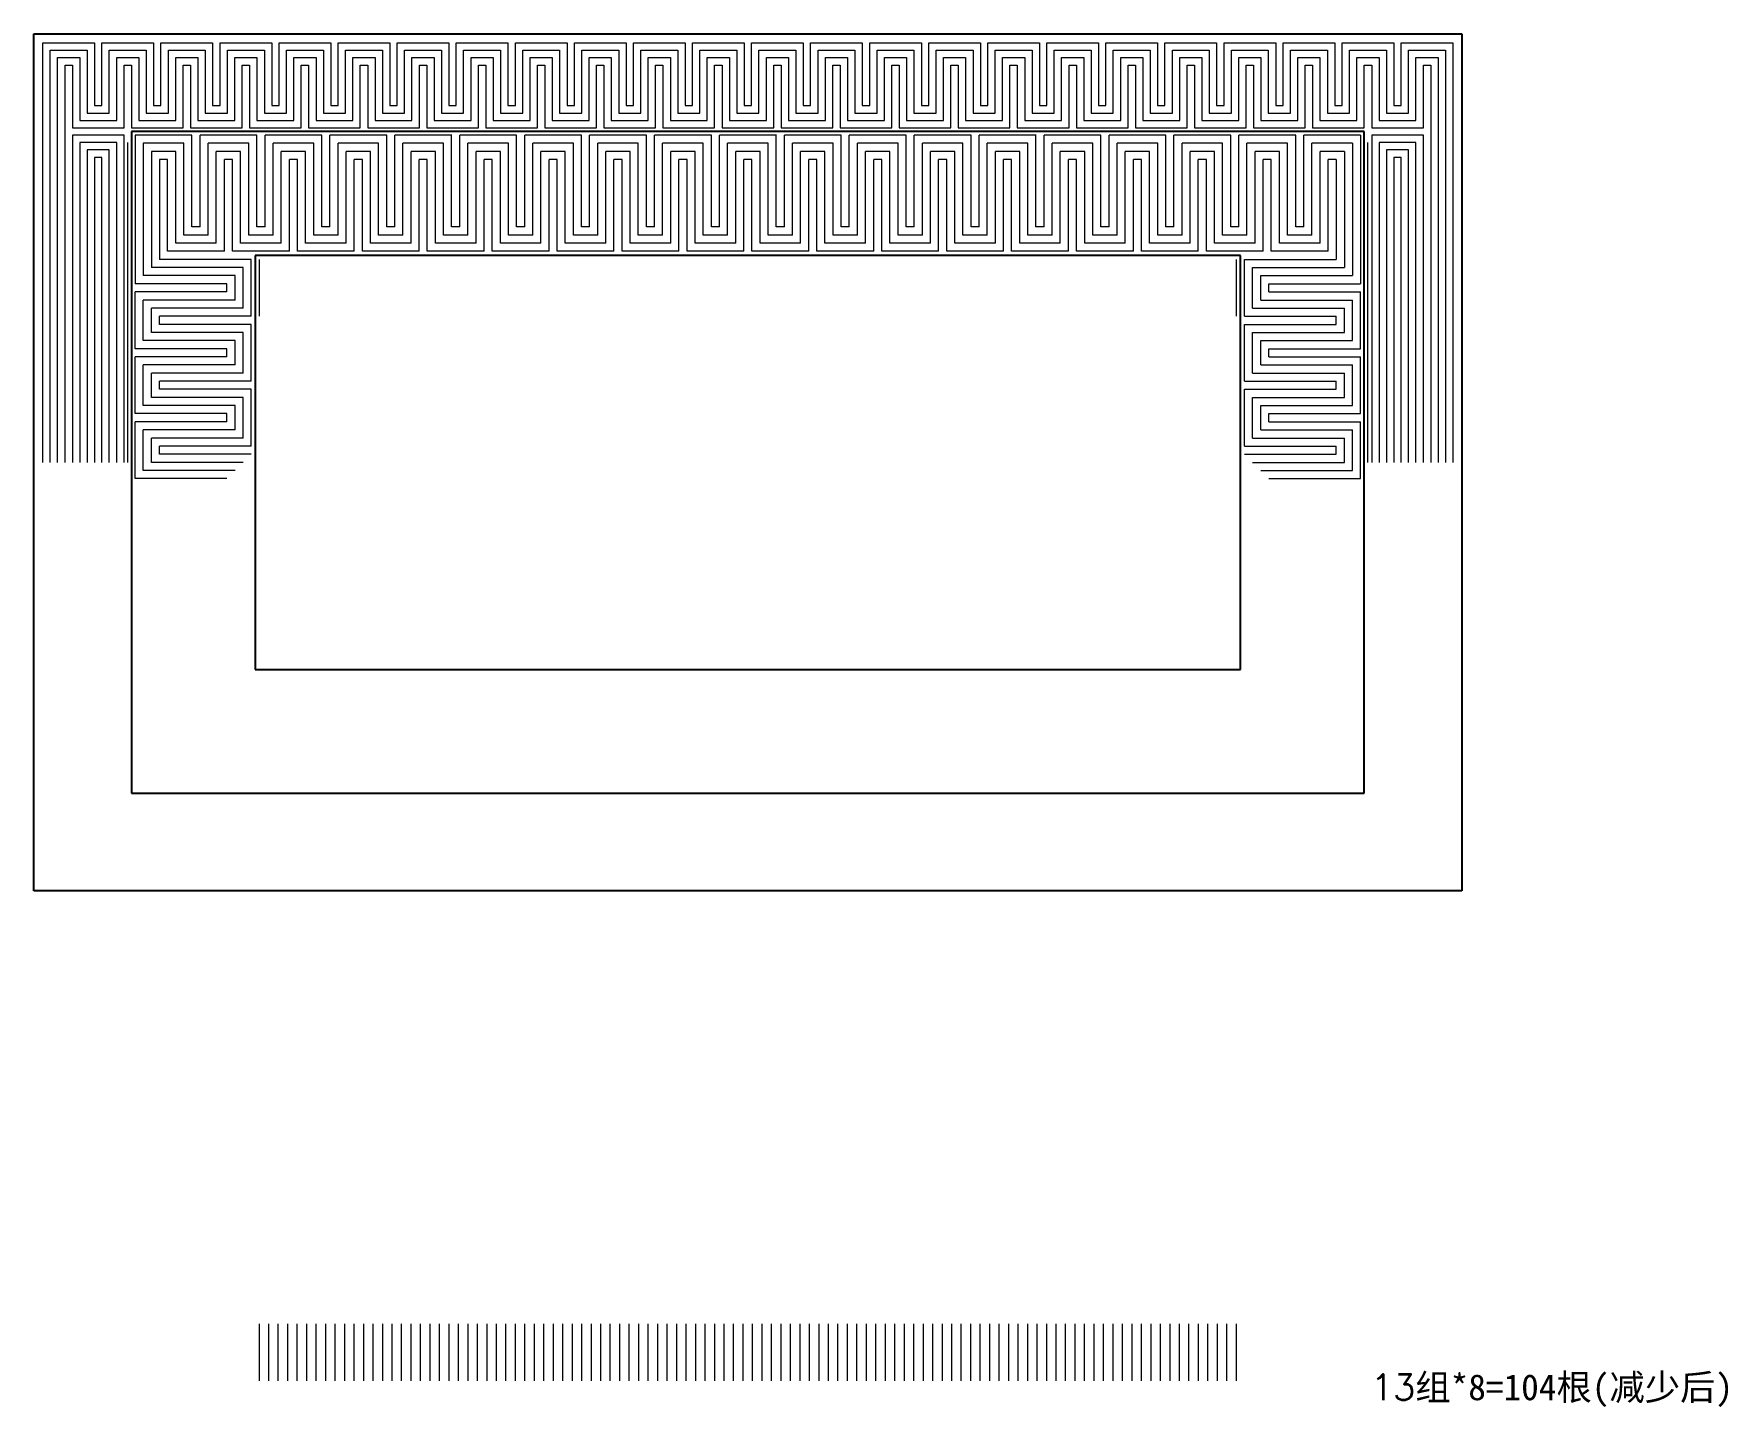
# Model space of a CAD drawing. Header units: millimetres. Extents: x -5937 to 68925, y -3068 to 5300.
# Drawn here: x 20992 to 22593, y 164 to 1462 of the extents above; entities that cross this region are included whole.
import ezdxf

# ---------------------------------------------------------------- set-up
doc = ezdxf.new("R2010")
doc.units = ezdxf.units.MM
doc.header["$LTSCALE"] = 7
doc.layers.add('参照', color=6, linetype='Continuous', lineweight=9)

msp = doc.modelspace()

# ---------------------------------------------------------------- linework, layer by layer
for p, q in [((20991.719, 1462.013), (22341.719, 1462.013)), ((20991.719, 652.013), (20991.719, 1462.013)), ((22341.719, 1462.013), (22341.719, 652.013)), ((22249.463, 1369.757), (21083.975, 1369.757)), ((21083.975, 1369.757), (21083.975, 744.268)), ((22249.463, 744.268), (22249.463, 1369.757)), ((22132.4, 1252.694), (21201.038, 1252.694)), ((21201.038, 1252.694), (21201.038, 861.332)), ((22132.4, 861.332), (22132.4, 1252.694)), ((21201.038, 861.332), (22132.4, 861.332)), ((21083.975, 744.268), (22249.463, 744.268)), ((22341.719, 652.013), (20991.719, 652.013))]:
    msp.add_line(p, q)
at = {"layer": '参照'}
for p, q in [((21000.219, 1057.013), (21000.219, 1453.513)), ((21000.219, 1453.513), (21049.072, 1453.513)), ((21007.198, 1057.013), (21007.198, 1446.534)), ((21007.198, 1446.534), (21042.093, 1446.534)), ((21042.093, 1446.534), (21042.093, 1387.205)), ((21049.072, 1453.513), (21049.072, 1394.184)), ((21056.051, 1394.184), (21056.051, 1453.513)), ((21056.051, 1453.513), (21104.905, 1453.513)), ((21063.03, 1387.205), (21063.03, 1446.534)), ((21063.03, 1446.534), (21097.926, 1446.534)), ((21097.926, 1446.534), (21097.926, 1387.205)), ((21104.905, 1453.513), (21104.905, 1394.184)), ((21111.884, 1394.184), (21111.884, 1453.513)), ((21111.884, 1453.513), (21160.737, 1453.513)), ((21118.863, 1387.205), (21118.863, 1446.534)), ((21118.863, 1446.534), (21153.758, 1446.534)), ((21153.758, 1446.534), (21153.758, 1387.205)), ((21160.737, 1453.513), (21160.737, 1394.184)), ((21167.716, 1394.184), (21167.716, 1453.513)), ((21167.716, 1453.513), (21216.57, 1453.513)), ((21174.695, 1387.205), (21174.695, 1446.534)), ((21174.695, 1446.534), (21209.591, 1446.534)), ((21209.591, 1446.534), (21209.591, 1387.205)), ((21216.57, 1453.513), (21216.57, 1394.184)), ((21223.549, 1394.184), (21223.549, 1453.513)), ((21223.549, 1453.513), (21272.402, 1453.513)), ((21230.528, 1387.205), (21230.528, 1446.534)), ((21230.528, 1446.534), (21265.423, 1446.534)), ((21265.423, 1446.534), (21265.423, 1387.205)), ((21272.402, 1453.513), (21272.402, 1394.184)), ((21279.381, 1394.184), (21279.381, 1453.513)), ((21279.381, 1453.513), (21328.235, 1453.513)), ((21286.36, 1387.205), (21286.36, 1446.534)), ((21286.36, 1446.534), (21321.256, 1446.534)), ((21321.256, 1446.534), (21321.256, 1387.205)), ((21328.235, 1453.513), (21328.235, 1394.184)), ((21335.214, 1394.184), (21335.214, 1453.513)), ((21335.214, 1453.513), (21384.067, 1453.513)), ((21342.193, 1387.205), (21342.193, 1446.534)), ((21342.193, 1446.534), (21377.088, 1446.534)), ((21377.088, 1446.534), (21377.088, 1387.205)), ((21384.067, 1453.513), (21384.067, 1394.184)), ((21391.046, 1394.184), (21391.046, 1453.513)), ((21391.046, 1453.513), (21439.9, 1453.513)), ((21398.025, 1387.205), (21398.025, 1446.534)), ((21398.025, 1446.534), (21432.921, 1446.534)), ((21432.921, 1446.534), (21432.921, 1387.205)), ((21439.9, 1453.513), (21439.9, 1394.184)), ((21446.879, 1394.184), (21446.879, 1453.513)), ((21446.879, 1453.513), (21495.732, 1453.513)), ((21453.858, 1387.205), (21453.858, 1446.534)), ((21453.858, 1446.534), (21488.753, 1446.534)), ((21488.753, 1446.534), (21488.753, 1387.205)), ((21495.732, 1453.513), (21495.732, 1394.184)), ((21502.711, 1394.184), (21502.711, 1453.513)), ((21502.711, 1453.513), (21551.565, 1453.513)), ((21509.69, 1387.205), (21509.69, 1446.534)), ((21509.69, 1446.534), (21544.585, 1446.534)), ((21544.585, 1446.534), (21544.585, 1387.205)), ((21551.565, 1453.513), (21551.565, 1394.184)), ((21558.544, 1394.184), (21558.544, 1453.513)), ((21558.544, 1453.513), (21607.397, 1453.513)), ((21565.523, 1387.205), (21565.523, 1446.534)), ((21565.523, 1446.534), (21600.418, 1446.534)), ((21600.418, 1446.534), (21600.418, 1387.205)), ((21607.397, 1453.513), (21607.397, 1394.184)), ((21614.376, 1394.184), (21614.376, 1453.513)), ((21614.376, 1453.513), (21663.229, 1453.513)), ((21621.355, 1387.205), (21621.355, 1446.534)), ((21621.355, 1446.534), (21656.25, 1446.534)), ((21656.25, 1446.534), (21656.25, 1387.205)), ((21663.229, 1453.513), (21663.229, 1394.184)), ((21670.208, 1394.184), (21670.208, 1453.513)), ((21670.208, 1453.513), (21719.062, 1453.513)), ((21677.188, 1387.205), (21677.188, 1446.534)), ((21677.188, 1446.534), (21712.083, 1446.534)), ((21712.083, 1446.534), (21712.083, 1387.205)), ((21719.062, 1453.513), (21719.062, 1394.184)), ((21726.041, 1394.184), (21726.041, 1453.513)), ((21726.041, 1453.513), (21774.894, 1453.513)), ((21733.02, 1387.205), (21733.02, 1446.534)), ((21733.02, 1446.534), (21767.915, 1446.534)), ((21767.915, 1446.534), (21767.915, 1387.205)), ((21774.894, 1453.513), (21774.894, 1394.184)), ((21781.873, 1394.184), (21781.873, 1453.513)), ((21781.873, 1453.513), (21830.727, 1453.513)), ((21788.852, 1387.205), (21788.852, 1446.534)), ((21788.852, 1446.534), (21823.748, 1446.534)), ((21823.748, 1446.534), (21823.748, 1387.205)), ((21830.727, 1453.513), (21830.727, 1394.184)), ((21837.706, 1394.184), (21837.706, 1453.513)), ((21837.706, 1453.513), (21886.559, 1453.513)), ((21844.685, 1387.205), (21844.685, 1446.534)), ((21844.685, 1446.534), (21879.58, 1446.534)), ((21879.58, 1446.534), (21879.58, 1387.205)), ((21886.559, 1453.513), (21886.559, 1394.184)), ((21893.538, 1394.184), (21893.538, 1453.513)), ((21893.538, 1453.513), (21942.392, 1453.513)), ((21900.517, 1387.205), (21900.517, 1446.534)), ((21900.517, 1446.534), (21935.413, 1446.534)), ((21935.413, 1446.534), (21935.413, 1387.205)), ((21942.392, 1453.513), (21942.392, 1394.184)), ((21949.371, 1394.184), (21949.371, 1453.513)), ((21949.371, 1453.513), (21998.224, 1453.513)), ((21956.35, 1387.205), (21956.35, 1446.534)), ((21956.35, 1446.534), (21991.245, 1446.534)), ((21991.245, 1446.534), (21991.245, 1387.205)), ((21998.224, 1453.513), (21998.224, 1394.184)), ((22005.203, 1394.184), (22005.203, 1453.513)), ((22005.203, 1453.513), (22054.057, 1453.513)), ((22012.182, 1387.205), (22012.182, 1446.534)), ((22012.182, 1446.534), (22047.078, 1446.534)), ((22047.078, 1446.534), (22047.078, 1387.205)), ((22054.057, 1453.513), (22054.057, 1394.184)), ((22061.036, 1394.184), (22061.036, 1453.513)), ((22061.036, 1453.513), (22109.889, 1453.513)), ((22068.015, 1387.205), (22068.015, 1446.534)), ((22068.015, 1446.534), (22102.91, 1446.534)), ((22102.91, 1446.534), (22102.91, 1387.205)), ((22109.889, 1453.513), (22109.889, 1394.184)), ((22116.868, 1394.184), (22116.868, 1453.513)), ((22116.868, 1453.513), (22165.722, 1453.513)), ((22123.847, 1387.205), (22123.847, 1446.534)), ((22123.847, 1446.534), (22158.743, 1446.534)), ((22158.743, 1446.534), (22158.743, 1387.205)), ((22165.722, 1453.513), (22165.722, 1394.184)), ((22172.701, 1394.184), (22172.701, 1453.513)), ((22172.701, 1453.513), (22221.554, 1453.513)), ((22179.68, 1387.205), (22179.68, 1446.534)), ((22179.68, 1446.534), (22214.575, 1446.534)), ((22214.575, 1446.534), (22214.575, 1387.205)), ((22221.554, 1453.513), (22221.554, 1394.184)), ((22228.533, 1394.184), (22228.533, 1453.513)), ((22228.533, 1453.513), (22277.386, 1453.513)), ((22235.512, 1387.205), (22235.512, 1446.534)), ((22235.512, 1446.534), (22270.407, 1446.534)), ((22270.407, 1446.534), (22270.407, 1387.205)), ((22277.386, 1453.513), (22277.386, 1394.184)), ((22284.366, 1394.184), (22284.366, 1453.513)), ((22284.366, 1453.513), (22333.219, 1453.513)), ((22291.345, 1387.205), (22291.345, 1446.534)), ((22291.345, 1446.534), (22326.24, 1446.534)), ((22326.24, 1446.534), (22326.24, 1057.013)), ((22333.219, 1453.513), (22333.219, 1057.013)), ((21014.177, 1057.013), (21014.177, 1439.555)), ((21014.177, 1439.555), (21035.114, 1439.555)), ((21021.156, 1057.013), (21021.156, 1432.576)), ((21021.156, 1432.576), (21028.135, 1432.576)), ((21028.135, 1432.576), (21028.135, 1373.247)), ((21035.114, 1439.555), (21035.114, 1380.226)), ((21070.01, 1380.226), (21070.01, 1439.555)), ((21070.01, 1439.555), (21090.947, 1439.555)), ((21076.989, 1373.247), (21076.989, 1432.576)), ((21076.989, 1432.576), (21083.968, 1432.576)), ((21083.968, 1432.576), (21083.968, 1373.247)), ((21090.947, 1439.555), (21090.947, 1380.226)), ((21125.842, 1380.226), (21125.842, 1439.555)), ((21125.842, 1439.555), (21146.779, 1439.555)), ((21132.821, 1373.247), (21132.821, 1432.576)), ((21132.821, 1432.576), (21139.8, 1432.576)), ((21139.8, 1432.576), (21139.8, 1373.247)), ((21146.779, 1439.555), (21146.779, 1380.226)), ((21181.674, 1380.226), (21181.674, 1439.555)), ((21181.674, 1439.555), (21202.612, 1439.555)), ((21188.654, 1373.247), (21188.654, 1432.576)), ((21188.654, 1432.576), (21195.633, 1432.576)), ((21195.633, 1432.576), (21195.633, 1373.247)), ((21202.612, 1439.555), (21202.612, 1380.226)), ((21237.507, 1380.226), (21237.507, 1439.555)), ((21237.507, 1439.555), (21258.444, 1439.555)), ((21244.486, 1373.247), (21244.486, 1432.576)), ((21244.486, 1432.576), (21251.465, 1432.576)), ((21251.465, 1432.576), (21251.465, 1373.247)), ((21258.444, 1439.555), (21258.444, 1380.226)), ((21293.339, 1380.226), (21293.339, 1439.555)), ((21293.339, 1439.555), (21314.277, 1439.555)), ((21300.318, 1373.247), (21300.318, 1432.576)), ((21300.318, 1432.576), (21307.297, 1432.576)), ((21307.297, 1432.576), (21307.297, 1373.247)), ((21314.277, 1439.555), (21314.277, 1380.226)), ((21349.172, 1380.226), (21349.172, 1439.555)), ((21349.172, 1439.555), (21370.109, 1439.555)), ((21356.151, 1373.247), (21356.151, 1432.576)), ((21356.151, 1432.576), (21363.13, 1432.576)), ((21363.13, 1432.576), (21363.13, 1373.247)), ((21370.109, 1439.555), (21370.109, 1380.226)), ((21405.004, 1380.226), (21405.004, 1439.555)), ((21405.004, 1439.555), (21425.941, 1439.555)), ((21411.983, 1373.247), (21411.983, 1432.576)), ((21411.983, 1432.576), (21418.962, 1432.576)), ((21418.962, 1432.576), (21418.962, 1373.247)), ((21425.941, 1439.555), (21425.941, 1380.226)), ((21460.837, 1380.226), (21460.837, 1439.555)), ((21460.837, 1439.555), (21481.774, 1439.555)), ((21467.816, 1373.247), (21467.816, 1432.576)), ((21467.816, 1432.576), (21474.795, 1432.576)), ((21474.795, 1432.576), (21474.795, 1373.247)), ((21481.774, 1439.555), (21481.774, 1380.226)), ((21516.669, 1380.226), (21516.669, 1439.555)), ((21516.669, 1439.555), (21537.606, 1439.555)), ((21523.648, 1373.247), (21523.648, 1432.576)), ((21523.648, 1432.576), (21530.627, 1432.576)), ((21530.627, 1432.576), (21530.627, 1373.247)), ((21537.606, 1439.555), (21537.606, 1380.226)), ((21572.502, 1380.226), (21572.502, 1439.555)), ((21572.502, 1439.555), (21593.439, 1439.555)), ((21579.481, 1373.247), (21579.481, 1432.576)), ((21579.481, 1432.576), (21586.46, 1432.576)), ((21586.46, 1432.576), (21586.46, 1373.247)), ((21593.439, 1439.555), (21593.439, 1380.226)), ((21628.334, 1380.226), (21628.334, 1439.555)), ((21628.334, 1439.555), (21649.271, 1439.555)), ((21635.313, 1373.247), (21635.313, 1432.576)), ((21635.313, 1432.576), (21642.292, 1432.576)), ((21642.292, 1432.576), (21642.292, 1373.247)), ((21649.271, 1439.555), (21649.271, 1380.226)), ((21684.167, 1380.226), (21684.167, 1439.555)), ((21684.167, 1439.555), (21705.104, 1439.555)), ((21691.146, 1373.247), (21691.146, 1432.576)), ((21691.146, 1432.576), (21698.125, 1432.576)), ((21698.125, 1432.576), (21698.125, 1373.247)), ((21705.104, 1439.555), (21705.104, 1380.226)), ((21739.999, 1380.226), (21739.999, 1439.555)), ((21739.999, 1439.555), (21760.936, 1439.555)), ((21746.978, 1373.247), (21746.978, 1432.576)), ((21746.978, 1432.576), (21753.957, 1432.576)), ((21753.957, 1432.576), (21753.957, 1373.247)), ((21760.936, 1439.555), (21760.936, 1380.226)), ((21795.832, 1380.226), (21795.832, 1439.555)), ((21795.832, 1439.555), (21816.769, 1439.555)), ((21802.811, 1373.247), (21802.811, 1432.576)), ((21802.811, 1432.576), (21809.79, 1432.576)), ((21809.79, 1432.576), (21809.79, 1373.247)), ((21816.769, 1439.555), (21816.769, 1380.226)), ((21851.664, 1380.226), (21851.664, 1439.555)), ((21851.664, 1439.555), (21872.601, 1439.555)), ((21858.643, 1373.247), (21858.643, 1432.576)), ((21858.643, 1432.576), (21865.622, 1432.576)), ((21865.622, 1432.576), (21865.622, 1373.247)), ((21872.601, 1439.555), (21872.601, 1380.226)), ((21907.496, 1380.226), (21907.496, 1439.555)), ((21907.496, 1439.555), (21928.434, 1439.555)), ((21914.476, 1373.247), (21914.476, 1432.576)), ((21914.476, 1432.576), (21921.455, 1432.576)), ((21921.455, 1432.576), (21921.455, 1373.247)), ((21928.434, 1439.555), (21928.434, 1380.226)), ((21963.329, 1380.226), (21963.329, 1439.555)), ((21963.329, 1439.555), (21984.266, 1439.555)), ((21970.308, 1373.247), (21970.308, 1432.576)), ((21970.308, 1432.576), (21977.287, 1432.576)), ((21977.287, 1432.576), (21977.287, 1373.247)), ((21984.266, 1439.555), (21984.266, 1380.226)), ((22019.161, 1380.226), (22019.161, 1439.555)), ((22019.161, 1439.555), (22040.099, 1439.555)), ((22026.14, 1373.247), (22026.14, 1432.576)), ((22026.14, 1432.576), (22033.119, 1432.576)), ((22033.119, 1432.576), (22033.119, 1373.247)), ((22040.099, 1439.555), (22040.099, 1380.226)), ((22074.994, 1380.226), (22074.994, 1439.555)), ((22074.994, 1439.555), (22095.931, 1439.555)), ((22081.973, 1373.247), (22081.973, 1432.576)), ((22081.973, 1432.576), (22088.952, 1432.576)), ((22088.952, 1432.576), (22088.952, 1373.247)), ((22095.931, 1439.555), (22095.931, 1380.226)), ((22130.826, 1380.226), (22130.826, 1439.555)), ((22130.826, 1439.555), (22151.763, 1439.555)), ((22137.805, 1373.247), (22137.805, 1432.576)), ((22137.805, 1432.576), (22144.784, 1432.576)), ((22144.784, 1432.576), (22144.784, 1373.247)), ((22151.763, 1439.555), (22151.763, 1380.226)), ((22186.659, 1380.226), (22186.659, 1439.555)), ((22186.659, 1439.555), (22207.596, 1439.555)), ((22193.638, 1373.247), (22193.638, 1432.576)), ((22193.638, 1432.576), (22200.617, 1432.576)), ((22200.617, 1432.576), (22200.617, 1373.247)), ((22207.596, 1439.555), (22207.596, 1380.226)), ((22242.491, 1380.226), (22242.491, 1439.555)), ((22242.491, 1439.555), (22263.428, 1439.555)), ((22249.47, 1373.247), (22249.47, 1432.576)), ((22249.47, 1432.576), (22256.449, 1432.576)), ((22256.449, 1432.576), (22256.449, 1373.247)), ((22263.428, 1439.555), (22263.428, 1380.226)), ((22298.324, 1380.226), (22298.324, 1439.555)), ((22298.324, 1439.555), (22319.261, 1439.555)), ((22305.303, 1373.247), (22305.303, 1432.576)), ((22305.303, 1432.576), (22312.282, 1432.576)), ((22312.282, 1432.576), (22312.282, 1057.013)), ((22319.261, 1439.555), (22319.261, 1057.013)), ((21049.072, 1394.184), (21056.051, 1394.184)), ((21104.905, 1394.184), (21111.884, 1394.184)), ((21160.737, 1394.184), (21167.716, 1394.184)), ((21216.57, 1394.184), (21223.549, 1394.184)), ((21272.402, 1394.184), (21279.381, 1394.184)), ((21328.235, 1394.184), (21335.214, 1394.184)), ((21384.067, 1394.184), (21391.046, 1394.184)), ((21439.9, 1394.184), (21446.879, 1394.184)), ((21495.732, 1394.184), (21502.711, 1394.184)), ((21551.565, 1394.184), (21558.544, 1394.184)), ((21607.397, 1394.184), (21614.376, 1394.184)), ((21663.229, 1394.184), (21670.208, 1394.184)), ((21719.062, 1394.184), (21726.041, 1394.184)), ((21774.894, 1394.184), (21781.873, 1394.184)), ((21830.727, 1394.184), (21837.706, 1394.184)), ((21886.559, 1394.184), (21893.538, 1394.184)), ((21942.392, 1394.184), (21949.371, 1394.184)), ((21998.224, 1394.184), (22005.203, 1394.184)), ((22054.057, 1394.184), (22061.036, 1394.184)), ((22109.889, 1394.184), (22116.868, 1394.184)), ((22165.722, 1394.184), (22172.701, 1394.184)), ((22221.554, 1394.184), (22228.533, 1394.184)), ((22277.386, 1394.184), (22284.366, 1394.184)), ((21035.114, 1380.226), (21070.01, 1380.226)), ((21042.093, 1387.205), (21063.03, 1387.205)), ((21090.947, 1380.226), (21125.842, 1380.226)), ((21097.926, 1387.205), (21118.863, 1387.205)), ((21146.779, 1380.226), (21181.674, 1380.226)), ((21153.758, 1387.205), (21174.695, 1387.205)), ((21202.612, 1380.226), (21237.507, 1380.226)), ((21209.591, 1387.205), (21230.528, 1387.205)), ((21258.444, 1380.226), (21293.339, 1380.226)), ((21265.423, 1387.205), (21286.36, 1387.205)), ((21314.277, 1380.226), (21349.172, 1380.226)), ((21321.256, 1387.205), (21342.193, 1387.205)), ((21370.109, 1380.226), (21405.004, 1380.226)), ((21377.088, 1387.205), (21398.025, 1387.205)), ((21425.941, 1380.226), (21460.837, 1380.226)), ((21432.921, 1387.205), (21453.858, 1387.205)), ((21481.774, 1380.226), (21516.669, 1380.226)), ((21488.753, 1387.205), (21509.69, 1387.205)), ((21537.606, 1380.226), (21572.502, 1380.226)), ((21544.585, 1387.205), (21565.523, 1387.205)), ((21593.439, 1380.226), (21628.334, 1380.226)), ((21600.418, 1387.205), (21621.355, 1387.205)), ((21649.271, 1380.226), (21684.167, 1380.226)), ((21656.25, 1387.205), (21677.188, 1387.205)), ((21705.104, 1380.226), (21739.999, 1380.226)), ((21712.083, 1387.205), (21733.02, 1387.205)), ((21760.936, 1380.226), (21795.832, 1380.226)), ((21767.915, 1387.205), (21788.852, 1387.205)), ((21816.769, 1380.226), (21851.664, 1380.226)), ((21823.748, 1387.205), (21844.685, 1387.205)), ((21872.601, 1380.226), (21907.496, 1380.226)), ((21879.58, 1387.205), (21900.517, 1387.205)), ((21928.434, 1380.226), (21963.329, 1380.226)), ((21935.413, 1387.205), (21956.35, 1387.205)), ((21984.266, 1380.226), (22019.161, 1380.226)), ((21991.245, 1387.205), (22012.182, 1387.205)), ((22040.099, 1380.226), (22074.994, 1380.226)), ((22047.078, 1387.205), (22068.015, 1387.205)), ((22095.931, 1380.226), (22130.826, 1380.226)), ((22102.91, 1387.205), (22123.847, 1387.205)), ((22151.763, 1380.226), (22186.659, 1380.226)), ((22158.743, 1387.205), (22179.68, 1387.205)), ((22207.596, 1380.226), (22242.491, 1380.226)), ((22214.575, 1387.205), (22235.512, 1387.205)), ((22263.428, 1380.226), (22298.324, 1380.226)), ((22270.407, 1387.205), (22291.345, 1387.205)), ((21028.135, 1373.247), (21076.989, 1373.247)), ((21076.989, 1366.268), (21028.135, 1366.268)), ((21028.135, 1366.268), (21028.135, 1057.013)), ((21076.989, 1057.013), (21076.989, 1366.268)), ((21083.968, 1373.247), (21132.821, 1373.247)), ((21141.17, 1366.268), (21087.464, 1366.268)), ((21087.464, 1366.268), (21087.464, 1225.841)), ((21139.8, 1373.247), (21188.654, 1373.247)), ((21141.17, 1279.547), (21141.17, 1366.268)), ((21148.842, 1279.547), (21148.842, 1366.268)), ((21202.612, 1366.268), (21148.842, 1366.268)), ((21195.633, 1373.247), (21244.486, 1373.247)), ((21202.548, 1279.547), (21202.548, 1366.268)), ((21263.99, 1366.268), (21210.22, 1366.268)), ((21210.22, 1279.547), (21210.22, 1366.268)), ((21251.465, 1373.247), (21300.318, 1373.247)), ((21263.926, 1279.547), (21263.926, 1366.268)), ((21325.368, 1366.268), (21271.598, 1366.268)), ((21271.598, 1279.547), (21271.598, 1366.268)), ((21307.297, 1373.247), (21356.151, 1373.247)), ((21325.304, 1279.547), (21325.304, 1366.268)), ((21386.746, 1366.268), (21332.976, 1366.268)), ((21332.976, 1279.547), (21332.976, 1366.268)), ((21363.13, 1373.247), (21411.983, 1373.247)), ((21386.682, 1279.547), (21386.682, 1366.268)), ((21448.124, 1366.268), (21394.354, 1366.268)), ((21394.354, 1279.547), (21394.354, 1366.268)), ((21418.962, 1373.247), (21467.816, 1373.247)), ((21448.06, 1279.547), (21448.06, 1366.268)), ((21509.502, 1366.268), (21455.732, 1366.268)), ((21455.732, 1279.547), (21455.732, 1366.268)), ((21474.795, 1373.247), (21523.648, 1373.247)), ((21509.438, 1279.547), (21509.438, 1366.268)), ((21570.88, 1366.268), (21517.11, 1366.268)), ((21517.11, 1279.547), (21517.11, 1366.268)), ((21530.627, 1373.247), (21579.481, 1373.247)), ((21570.816, 1279.547), (21570.816, 1366.268)), ((21632.258, 1366.268), (21578.488, 1366.268)), ((21578.488, 1279.547), (21578.488, 1366.268)), ((21586.46, 1373.247), (21635.313, 1373.247)), ((21632.194, 1279.547), (21632.194, 1366.268)), ((21693.636, 1366.268), (21639.866, 1366.268)), ((21639.866, 1279.547), (21639.866, 1366.268)), ((21642.292, 1373.247), (21691.146, 1373.247)), ((21693.572, 1279.547), (21693.572, 1366.268)), ((21698.125, 1373.247), (21746.978, 1373.247)), ((21755.014, 1366.268), (21701.244, 1366.268)), ((21701.244, 1279.547), (21701.244, 1366.268)), ((21753.957, 1373.247), (21802.811, 1373.247)), ((21754.95, 1279.547), (21754.95, 1366.268)), ((21816.392, 1366.268), (21762.622, 1366.268)), ((21762.622, 1279.547), (21762.622, 1366.268)), ((21809.79, 1373.247), (21858.643, 1373.247)), ((21816.328, 1279.547), (21816.328, 1366.268)), ((21877.77, 1366.268), (21824, 1366.268)), ((21824, 1279.547), (21824, 1366.268)), ((21865.622, 1373.247), (21914.476, 1373.247)), ((21877.706, 1279.547), (21877.706, 1366.268)), ((21939.148, 1366.268), (21885.378, 1366.268)), ((21885.378, 1279.547), (21885.378, 1366.268)), ((21921.455, 1373.247), (21970.308, 1373.247)), ((21939.084, 1279.547), (21939.084, 1366.268)), ((22000.526, 1366.268), (21946.756, 1366.268)), ((21946.756, 1279.547), (21946.756, 1366.268)), ((21977.287, 1373.247), (22026.14, 1373.247)), ((22000.462, 1279.547), (22000.462, 1366.268)), ((22061.904, 1366.268), (22008.134, 1366.268)), ((22008.134, 1279.547), (22008.134, 1366.268)), ((22033.119, 1373.247), (22081.973, 1373.247)), ((22061.84, 1279.547), (22061.84, 1366.268)), ((22123.282, 1366.268), (22069.512, 1366.268)), ((22069.512, 1279.547), (22069.512, 1366.268)), ((22088.952, 1373.247), (22137.805, 1373.247)), ((22123.218, 1279.547), (22123.218, 1366.268)), ((22184.66, 1366.268), (22130.89, 1366.268)), ((22130.89, 1279.547), (22130.89, 1366.268)), ((22144.784, 1373.247), (22193.638, 1373.247)), ((22184.596, 1279.547), (22184.596, 1366.268)), ((22192.268, 1279.547), (22192.268, 1366.268)), ((22246.038, 1366.268), (22192.268, 1366.268)), ((22200.617, 1373.247), (22249.47, 1373.247)), ((22245.974, 1366.268), (22245.974, 1225.841)), ((22256.449, 1373.247), (22305.303, 1373.247)), ((22305.303, 1366.268), (22256.449, 1366.268)), ((22256.449, 1366.268), (22256.449, 1057.013)), ((22305.303, 1057.013), (22305.303, 1366.268)), ((21070.01, 1359.289), (21035.114, 1359.289)), ((21035.114, 1359.289), (21035.114, 1057.013)), ((21063.03, 1352.31), (21042.093, 1352.31)), ((21042.093, 1352.31), (21042.093, 1057.013)), ((21063.03, 1057.013), (21063.03, 1352.31)), ((21070.01, 1057.013), (21070.01, 1359.289)), ((21133.498, 1358.595), (21095.136, 1358.595)), ((21095.136, 1358.595), (21095.136, 1233.513)), ((21125.825, 1350.923), (21102.809, 1350.923)), ((21102.809, 1350.923), (21102.809, 1241.186)), ((21125.825, 1264.202), (21125.825, 1350.923)), ((21133.498, 1271.875), (21133.498, 1358.595)), ((21156.514, 1271.875), (21156.514, 1358.595)), ((21194.876, 1358.595), (21156.514, 1358.595)), ((21164.187, 1264.202), (21164.187, 1350.923)), ((21187.203, 1350.923), (21164.187, 1350.923)), ((21187.203, 1264.202), (21187.203, 1350.923)), ((21194.876, 1271.875), (21194.876, 1358.595)), ((21256.254, 1358.595), (21217.892, 1358.595)), ((21217.892, 1271.875), (21217.892, 1358.595)), ((21248.581, 1350.923), (21225.565, 1350.923)), ((21225.565, 1264.202), (21225.565, 1350.923)), ((21248.581, 1264.202), (21248.581, 1350.923)), ((21256.254, 1271.875), (21256.254, 1358.595)), ((21317.632, 1358.595), (21279.27, 1358.595)), ((21279.27, 1271.875), (21279.27, 1358.595)), ((21309.959, 1350.923), (21286.943, 1350.923)), ((21286.943, 1264.202), (21286.943, 1350.923)), ((21309.959, 1264.202), (21309.959, 1350.923)), ((21317.632, 1271.875), (21317.632, 1358.595)), ((21379.01, 1358.595), (21340.648, 1358.595)), ((21340.648, 1271.875), (21340.648, 1358.595)), ((21371.337, 1350.923), (21348.321, 1350.923)), ((21348.321, 1264.202), (21348.321, 1350.923)), ((21371.337, 1264.202), (21371.337, 1350.923)), ((21379.01, 1271.875), (21379.01, 1358.595)), ((21440.388, 1358.595), (21402.026, 1358.595)), ((21402.026, 1271.875), (21402.026, 1358.595)), ((21432.715, 1350.923), (21409.699, 1350.923)), ((21409.699, 1264.202), (21409.699, 1350.923)), ((21432.715, 1264.202), (21432.715, 1350.923)), ((21440.388, 1271.875), (21440.388, 1358.595)), ((21501.766, 1358.595), (21463.404, 1358.595)), ((21463.404, 1271.875), (21463.404, 1358.595)), ((21494.093, 1350.923), (21471.077, 1350.923)), ((21471.077, 1264.202), (21471.077, 1350.923)), ((21494.093, 1264.202), (21494.093, 1350.923)), ((21501.766, 1271.875), (21501.766, 1358.595)), ((21563.144, 1358.595), (21524.782, 1358.595)), ((21524.782, 1271.875), (21524.782, 1358.595)), ((21555.471, 1350.923), (21532.455, 1350.923)), ((21532.455, 1264.202), (21532.455, 1350.923)), ((21555.471, 1264.202), (21555.471, 1350.923)), ((21563.144, 1271.875), (21563.144, 1358.595)), ((21624.522, 1358.595), (21586.16, 1358.595)), ((21586.16, 1271.875), (21586.16, 1358.595)), ((21616.849, 1350.923), (21593.833, 1350.923)), ((21593.833, 1264.202), (21593.833, 1350.923)), ((21616.849, 1264.202), (21616.849, 1350.923)), ((21624.522, 1271.875), (21624.522, 1358.595)), ((21685.9, 1358.595), (21647.538, 1358.595)), ((21647.538, 1271.875), (21647.538, 1358.595)), ((21678.227, 1350.923), (21655.211, 1350.923)), ((21655.211, 1264.202), (21655.211, 1350.923)), ((21678.227, 1264.202), (21678.227, 1350.923)), ((21685.9, 1271.875), (21685.9, 1358.595)), ((21747.278, 1358.595), (21708.916, 1358.595)), ((21708.916, 1271.875), (21708.916, 1358.595)), ((21739.605, 1350.923), (21716.589, 1350.923)), ((21716.589, 1264.202), (21716.589, 1350.923)), ((21739.605, 1264.202), (21739.605, 1350.923)), ((21747.278, 1271.875), (21747.278, 1358.595)), ((21808.656, 1358.595), (21770.294, 1358.595)), ((21770.294, 1271.875), (21770.294, 1358.595)), ((21800.983, 1350.923), (21777.967, 1350.923)), ((21777.967, 1264.202), (21777.967, 1350.923)), ((21800.983, 1264.202), (21800.983, 1350.923)), ((21808.656, 1271.875), (21808.656, 1358.595)), ((21870.034, 1358.595), (21831.672, 1358.595)), ((21831.672, 1271.875), (21831.672, 1358.595)), ((21862.361, 1350.923), (21839.345, 1350.923)), ((21839.345, 1264.202), (21839.345, 1350.923)), ((21862.361, 1264.202), (21862.361, 1350.923)), ((21870.034, 1271.875), (21870.034, 1358.595)), ((21931.412, 1358.595), (21893.05, 1358.595)), ((21893.05, 1271.875), (21893.05, 1358.595)), ((21923.739, 1350.923), (21900.723, 1350.923)), ((21900.723, 1264.202), (21900.723, 1350.923)), ((21923.739, 1264.202), (21923.739, 1350.923)), ((21931.412, 1271.875), (21931.412, 1358.595)), ((21992.79, 1358.595), (21954.428, 1358.595)), ((21954.428, 1271.875), (21954.428, 1358.595)), ((21985.117, 1350.923), (21962.101, 1350.923)), ((21962.101, 1264.202), (21962.101, 1350.923)), ((21985.117, 1264.202), (21985.117, 1350.923)), ((21992.79, 1271.875), (21992.79, 1358.595)), ((22054.168, 1358.595), (22015.806, 1358.595)), ((22015.806, 1271.875), (22015.806, 1358.595)), ((22046.495, 1350.923), (22023.479, 1350.923)), ((22023.479, 1264.202), (22023.479, 1350.923)), ((22046.495, 1264.202), (22046.495, 1350.923)), ((22054.168, 1271.875), (22054.168, 1358.595)), ((22115.546, 1358.595), (22077.184, 1358.595)), ((22077.184, 1271.875), (22077.184, 1358.595)), ((22107.873, 1350.923), (22084.857, 1350.923)), ((22084.857, 1264.202), (22084.857, 1350.923)), ((22107.873, 1264.202), (22107.873, 1350.923)), ((22115.546, 1271.875), (22115.546, 1358.595)), ((22176.924, 1358.595), (22138.562, 1358.595)), ((22138.562, 1271.875), (22138.562, 1358.595)), ((22169.251, 1350.923), (22146.235, 1350.923)), ((22146.235, 1264.202), (22146.235, 1350.923)), ((22169.251, 1264.202), (22169.251, 1350.923)), ((22176.924, 1271.875), (22176.924, 1358.595)), ((22199.94, 1271.875), (22199.94, 1358.595)), ((22238.302, 1358.595), (22199.94, 1358.595)), ((22207.613, 1264.202), (22207.613, 1350.923)), ((22230.629, 1350.923), (22207.613, 1350.923)), ((22230.629, 1350.923), (22230.629, 1241.186)), ((22238.302, 1358.595), (22238.302, 1233.513)), ((22298.324, 1359.289), (22263.428, 1359.289)), ((22263.428, 1359.289), (22263.428, 1057.013)), ((22291.345, 1352.31), (22270.407, 1352.31)), ((22270.407, 1352.31), (22270.407, 1057.013)), ((22291.345, 1057.013), (22291.345, 1352.31)), ((22298.324, 1057.013), (22298.324, 1359.289)), ((21056.051, 1345.33), (21049.072, 1345.33)), ((21049.072, 1345.33), (21049.072, 1057.013)), ((21056.051, 1057.013), (21056.051, 1345.33)), ((21118.153, 1343.251), (21110.481, 1343.251)), ((21110.481, 1343.251), (21110.481, 1248.858)), ((21118.153, 1256.53), (21118.153, 1343.251)), ((21125.842, 1343.251), (21125.825, 1343.251)), ((21125.842, 1335.579), (21125.825, 1335.579)), ((21171.859, 1256.53), (21171.859, 1343.251)), ((21179.531, 1343.251), (21171.859, 1343.251)), ((21179.531, 1256.53), (21179.531, 1343.251)), ((21240.909, 1343.251), (21233.237, 1343.251)), ((21233.237, 1256.53), (21233.237, 1343.251)), ((21240.909, 1256.53), (21240.909, 1343.251)), ((21302.287, 1343.251), (21294.615, 1343.251)), ((21294.615, 1256.53), (21294.615, 1343.251)), ((21302.287, 1256.53), (21302.287, 1343.251)), ((21363.665, 1343.251), (21355.993, 1343.251)), ((21355.993, 1256.53), (21355.993, 1343.251)), ((21363.665, 1256.53), (21363.665, 1343.251)), ((21425.043, 1343.251), (21417.371, 1343.251)), ((21417.371, 1256.53), (21417.371, 1343.251)), ((21425.043, 1256.53), (21425.043, 1343.251)), ((21486.421, 1343.251), (21478.749, 1343.251)), ((21478.749, 1256.53), (21478.749, 1343.251)), ((21486.421, 1256.53), (21486.421, 1343.251)), ((21547.799, 1343.251), (21540.127, 1343.251)), ((21540.127, 1256.53), (21540.127, 1343.251)), ((21547.799, 1256.53), (21547.799, 1343.251)), ((21609.177, 1343.251), (21601.505, 1343.251)), ((21601.505, 1256.53), (21601.505, 1343.251)), ((21609.177, 1256.53), (21609.177, 1343.251)), ((21670.555, 1343.251), (21662.883, 1343.251)), ((21662.883, 1256.53), (21662.883, 1343.251)), ((21670.555, 1256.53), (21670.555, 1343.251)), ((21731.933, 1343.251), (21724.261, 1343.251)), ((21724.261, 1256.53), (21724.261, 1343.251)), ((21731.933, 1256.53), (21731.933, 1343.251)), ((21793.311, 1343.251), (21785.639, 1343.251)), ((21785.639, 1256.53), (21785.639, 1343.251)), ((21793.311, 1256.53), (21793.311, 1343.251)), ((21854.689, 1343.251), (21847.017, 1343.251)), ((21847.017, 1256.53), (21847.017, 1343.251)), ((21854.689, 1256.53), (21854.689, 1343.251)), ((21916.067, 1343.251), (21908.395, 1343.251)), ((21908.395, 1256.53), (21908.395, 1343.251)), ((21916.067, 1256.53), (21916.067, 1343.251)), ((21977.445, 1343.251), (21969.773, 1343.251)), ((21969.773, 1256.53), (21969.773, 1343.251)), ((21977.445, 1256.53), (21977.445, 1343.251)), ((22038.823, 1343.251), (22031.151, 1343.251)), ((22031.151, 1256.53), (22031.151, 1343.251)), ((22038.823, 1256.53), (22038.823, 1343.251)), ((22100.201, 1343.251), (22092.529, 1343.251)), ((22092.529, 1256.53), (22092.529, 1343.251)), ((22100.201, 1256.53), (22100.201, 1343.251)), ((22161.579, 1343.251), (22153.907, 1343.251)), ((22153.907, 1256.53), (22153.907, 1343.251)), ((22161.579, 1256.53), (22161.579, 1343.251)), ((22215.285, 1256.53), (22215.285, 1343.251)), ((22222.957, 1343.251), (22215.285, 1343.251)), ((22222.957, 1343.251), (22222.957, 1248.858)), ((22284.366, 1345.33), (22277.386, 1345.33)), ((22277.386, 1345.33), (22277.386, 1057.013)), ((22284.366, 1057.013), (22284.366, 1345.33)), ((21125.842, 1327.906), (21125.825, 1327.906)), ((21125.842, 1320.234), (21125.825, 1320.234)), ((21125.842, 1312.562), (21125.825, 1312.562)), ((21125.842, 1304.89), (21125.825, 1304.89)), ((21156.514, 1271.875), (21133.498, 1271.875)), ((21148.842, 1279.547), (21141.17, 1279.547)), ((21217.892, 1271.875), (21194.876, 1271.875)), ((21210.22, 1279.547), (21202.548, 1279.547)), ((21279.27, 1271.875), (21256.254, 1271.875)), ((21271.598, 1279.547), (21263.926, 1279.547)), ((21340.648, 1271.875), (21317.632, 1271.875)), ((21332.976, 1279.547), (21325.304, 1279.547)), ((21402.026, 1271.875), (21379.01, 1271.875)), ((21394.354, 1279.547), (21386.682, 1279.547)), ((21463.404, 1271.875), (21440.388, 1271.875)), ((21455.732, 1279.547), (21448.06, 1279.547)), ((21524.782, 1271.875), (21501.766, 1271.875)), ((21517.11, 1279.547), (21509.438, 1279.547)), ((21586.16, 1271.875), (21563.144, 1271.875)), ((21578.488, 1279.547), (21570.816, 1279.547)), ((21647.538, 1271.875), (21624.522, 1271.875)), ((21639.866, 1279.547), (21632.194, 1279.547)), ((21708.916, 1271.875), (21685.9, 1271.875)), ((21701.244, 1279.547), (21693.572, 1279.547)), ((21770.294, 1271.875), (21747.278, 1271.875)), ((21762.622, 1279.547), (21754.95, 1279.547)), ((21831.672, 1271.875), (21808.656, 1271.875)), ((21824, 1279.547), (21816.328, 1279.547)), ((21893.05, 1271.875), (21870.034, 1271.875)), ((21885.378, 1279.547), (21877.706, 1279.547)), ((21954.428, 1271.875), (21931.412, 1271.875)), ((21946.756, 1279.547), (21939.084, 1279.547)), ((22015.806, 1271.875), (21992.79, 1271.875)), ((22008.134, 1279.547), (22000.462, 1279.547)), ((22077.184, 1271.875), (22054.168, 1271.875)), ((22069.512, 1279.547), (22061.84, 1279.547)), ((22138.562, 1271.875), (22115.546, 1271.875)), ((22130.89, 1279.547), (22123.218, 1279.547)), ((22199.94, 1271.875), (22176.924, 1271.875)), ((22192.268, 1279.547), (22184.596, 1279.547)), ((21171.859, 1256.53), (21118.153, 1256.53)), ((21164.187, 1264.202), (21125.825, 1264.202)), ((21233.237, 1256.53), (21179.531, 1256.53)), ((21225.565, 1264.202), (21187.203, 1264.202)), ((21294.615, 1256.53), (21240.909, 1256.53)), ((21286.943, 1264.202), (21248.581, 1264.202)), ((21355.993, 1256.53), (21302.287, 1256.53)), ((21348.321, 1264.202), (21309.959, 1264.202)), ((21417.371, 1256.53), (21363.665, 1256.53)), ((21409.699, 1264.202), (21371.337, 1264.202)), ((21478.749, 1256.53), (21425.043, 1256.53)), ((21471.077, 1264.202), (21432.715, 1264.202)), ((21540.127, 1256.53), (21486.421, 1256.53)), ((21532.455, 1264.202), (21494.093, 1264.202)), ((21601.505, 1256.53), (21547.799, 1256.53)), ((21593.833, 1264.202), (21555.471, 1264.202)), ((21662.883, 1256.53), (21609.177, 1256.53)), ((21655.211, 1264.202), (21616.849, 1264.202)), ((21724.261, 1256.53), (21670.555, 1256.53)), ((21716.589, 1264.202), (21678.227, 1264.202)), ((21785.639, 1256.53), (21731.933, 1256.53)), ((21777.967, 1264.202), (21739.605, 1264.202)), ((21847.017, 1256.53), (21793.311, 1256.53)), ((21839.345, 1264.202), (21800.983, 1264.202)), ((21908.395, 1256.53), (21854.689, 1256.53)), ((21900.723, 1264.202), (21862.361, 1264.202)), ((21969.773, 1256.53), (21916.067, 1256.53)), ((21962.101, 1264.202), (21923.739, 1264.202)), ((22031.151, 1256.53), (21977.445, 1256.53)), ((22023.479, 1264.202), (21985.117, 1264.202)), ((22092.529, 1256.53), (22038.823, 1256.53)), ((22084.857, 1264.202), (22046.495, 1264.202)), ((22153.907, 1256.53), (22100.201, 1256.53)), ((22146.235, 1264.202), (22107.873, 1264.202)), ((22215.285, 1256.53), (22161.579, 1256.53)), ((22207.613, 1264.202), (22169.251, 1264.202)), ((21181.857, 1233.513), (21095.136, 1233.513)), ((21189.529, 1241.186), (21102.809, 1241.186)), ((21197.202, 1248.858), (21110.481, 1248.858)), ((21181.857, 1210.497), (21181.857, 1233.513)), ((21189.529, 1202.824), (21189.529, 1241.186)), ((21197.202, 1195.152), (21197.202, 1248.858)), ((21204.874, 1195.152), (21204.874, 1248.858)), ((22128.564, 1195.152), (22128.564, 1248.858)), ((22136.236, 1248.858), (22222.957, 1248.858)), ((22136.236, 1195.152), (22136.236, 1248.858)), ((22143.908, 1241.186), (22230.629, 1241.186)), ((22143.908, 1202.824), (22143.908, 1241.186)), ((22151.581, 1233.513), (22238.302, 1233.513)), ((22151.581, 1210.497), (22151.581, 1233.513)), ((21174.185, 1225.841), (21087.464, 1225.841)), ((21174.185, 1218.169), (21087.464, 1218.169)), ((21087.464, 1164.463), (21087.464, 1218.169)), ((21174.185, 1218.169), (21174.185, 1225.841)), ((22159.253, 1225.841), (22245.974, 1225.841)), ((22159.253, 1218.169), (22159.253, 1225.841)), ((22159.253, 1218.169), (22245.974, 1218.169)), ((22245.974, 1164.463), (22245.974, 1218.169)), ((21181.857, 1210.497), (21095.136, 1210.497)), ((21095.136, 1172.135), (21095.136, 1210.497)), ((21189.529, 1202.824), (21102.809, 1202.824)), ((21102.809, 1179.808), (21102.809, 1202.824)), ((22143.908, 1202.824), (22230.629, 1202.824)), ((22151.581, 1210.497), (22238.302, 1210.497)), ((22230.629, 1179.808), (22230.629, 1202.824)), ((22238.302, 1172.135), (22238.302, 1210.497)), ((21197.202, 1195.152), (21110.481, 1195.152)), ((21110.481, 1187.48), (21110.481, 1195.152)), ((21197.202, 1187.48), (21110.481, 1187.48)), ((21197.202, 1133.774), (21197.202, 1187.48)), ((22136.236, 1195.152), (22222.957, 1195.152)), ((22136.236, 1187.48), (22222.957, 1187.48)), ((22136.236, 1133.774), (22136.236, 1187.48)), ((22222.957, 1187.48), (22222.957, 1195.152)), ((21181.857, 1172.135), (21095.136, 1172.135)), ((21189.529, 1179.808), (21102.809, 1179.808)), ((21181.857, 1149.119), (21181.857, 1172.135)), ((21189.529, 1141.446), (21189.529, 1179.808)), ((22143.908, 1179.808), (22230.629, 1179.808)), ((22143.908, 1141.446), (22143.908, 1179.808)), ((22151.581, 1172.135), (22238.302, 1172.135)), ((22151.581, 1149.119), (22151.581, 1172.135)), ((21174.185, 1164.463), (21087.464, 1164.463)), ((21087.464, 1103.085), (21087.464, 1156.791)), ((21174.185, 1156.791), (21087.464, 1156.791)), ((21174.185, 1156.791), (21174.185, 1164.463)), ((22159.253, 1164.463), (22245.974, 1164.463)), ((22159.253, 1156.791), (22159.253, 1164.463)), ((22159.253, 1156.791), (22245.974, 1156.791)), ((22245.974, 1103.085), (22245.974, 1156.791)), ((21095.136, 1110.757), (21095.136, 1149.119)), ((21181.857, 1149.119), (21095.136, 1149.119)), ((21102.809, 1118.43), (21102.809, 1141.446)), ((21189.529, 1141.446), (21102.809, 1141.446)), ((22143.908, 1141.446), (22230.629, 1141.446)), ((22151.581, 1149.119), (22238.302, 1149.119)), ((22230.629, 1118.43), (22230.629, 1141.446)), ((22238.302, 1110.757), (22238.302, 1149.119)), ((21110.481, 1126.102), (21110.481, 1133.774)), ((21197.202, 1133.774), (21110.481, 1133.774)), ((21197.202, 1126.102), (21110.481, 1126.102)), ((21197.202, 1072.396), (21197.202, 1126.102)), ((22136.236, 1133.774), (22222.957, 1133.774)), ((22136.236, 1126.102), (22222.957, 1126.102)), ((22136.236, 1072.396), (22136.236, 1126.102)), ((22222.957, 1126.102), (22222.957, 1133.774)), ((21181.857, 1110.757), (21095.136, 1110.757)), ((21189.529, 1118.43), (21102.809, 1118.43)), ((21181.857, 1087.741), (21181.857, 1110.757)), ((21189.529, 1080.068), (21189.529, 1118.43)), ((22143.908, 1118.43), (22230.629, 1118.43)), ((22143.908, 1080.068), (22143.908, 1118.43)), ((22151.581, 1110.757), (22238.302, 1110.757)), ((22151.581, 1087.741), (22151.581, 1110.757)), ((21174.185, 1103.085), (21087.464, 1103.085)), ((21087.464, 1041.707), (21087.464, 1095.413)), ((21174.185, 1095.413), (21087.464, 1095.413)), ((21174.185, 1095.413), (21174.185, 1103.085)), ((22159.253, 1103.085), (22245.974, 1103.085)), ((22159.253, 1095.413), (22159.253, 1103.085)), ((22159.253, 1095.413), (22245.974, 1095.413)), ((22245.974, 1041.707), (22245.974, 1095.413)), ((21095.136, 1049.379), (21095.136, 1087.741)), ((21181.857, 1087.741), (21095.136, 1087.741)), ((21102.809, 1057.052), (21102.809, 1080.068)), ((21189.529, 1080.068), (21102.809, 1080.068)), ((22143.908, 1080.068), (22230.629, 1080.068)), ((22151.581, 1087.741), (22238.302, 1087.741)), ((22230.629, 1057.052), (22230.629, 1080.068)), ((22238.302, 1049.379), (22238.302, 1087.741)), ((21110.481, 1064.724), (21110.481, 1072.396)), ((21197.202, 1072.396), (21110.481, 1072.396)), ((22136.236, 1072.396), (22222.957, 1072.396)), ((22222.957, 1064.724), (22222.957, 1072.396)), ((21204.874, 189.088), (21204.874, 242.794)), ((21213.842, 189.088), (21213.842, 242.794)), ((21222.81, 189.088), (21222.81, 242.794)), ((21231.778, 189.088), (21231.778, 242.794)), ((21240.745, 189.088), (21240.745, 242.794)), ((21249.713, 189.088), (21249.713, 242.794)), ((21258.681, 189.088), (21258.681, 242.794)), ((21267.649, 189.088), (21267.649, 242.794)), ((21276.617, 189.088), (21276.617, 242.794)), ((21285.585, 189.088), (21285.585, 242.794)), ((21294.553, 189.088), (21294.553, 242.794)), ((21303.52, 189.088), (21303.52, 242.794)), ((21312.488, 189.088), (21312.488, 242.794)), ((21321.456, 189.088), (21321.456, 242.794)), ((21330.424, 189.088), (21330.424, 242.794)), ((21339.392, 189.088), (21339.392, 242.794)), ((21348.36, 189.088), (21348.36, 242.794)), ((21357.328, 189.088), (21357.328, 242.794)), ((21366.296, 189.088), (21366.296, 242.794)), ((21375.263, 189.088), (21375.263, 242.794)), ((21384.231, 189.088), (21384.231, 242.794)), ((21393.199, 189.088), (21393.199, 242.794)), ((21402.167, 189.088), (21402.167, 242.794)), ((21411.135, 189.088), (21411.135, 242.794)), ((21420.103, 189.088), (21420.103, 242.794)), ((21429.071, 189.088), (21429.071, 242.794)), ((21438.038, 189.088), (21438.038, 242.794)), ((21447.006, 189.088), (21447.006, 242.794)), ((21455.974, 189.088), (21455.974, 242.794)), ((21464.942, 189.088), (21464.942, 242.794)), ((21473.91, 189.088), (21473.91, 242.794)), ((21482.878, 189.088), (21482.878, 242.794)), ((21491.846, 189.088), (21491.846, 242.794)), ((21500.813, 189.088), (21500.813, 242.794)), ((21509.781, 189.088), (21509.781, 242.794)), ((21518.749, 189.088), (21518.749, 242.794)), ((21527.717, 189.088), (21527.717, 242.794)), ((21536.685, 189.088), (21536.685, 242.794)), ((21545.653, 189.088), (21545.653, 242.794)), ((21554.621, 189.088), (21554.621, 242.794)), ((21563.589, 189.088), (21563.589, 242.794)), ((21572.556, 189.088), (21572.556, 242.794)), ((21581.524, 189.088), (21581.524, 242.794)), ((21590.492, 189.088), (21590.492, 242.794)), ((21599.46, 189.088), (21599.46, 242.794)), ((21608.428, 189.088), (21608.428, 242.794)), ((21617.396, 189.088), (21617.396, 242.794)), ((21626.364, 189.088), (21626.364, 242.794)), ((21635.331, 189.088), (21635.331, 242.794)), ((21644.299, 189.088), (21644.299, 242.794)), ((21653.267, 189.088), (21653.267, 242.794)), ((21662.235, 189.088), (21662.235, 242.794)), ((21671.203, 189.088), (21671.203, 242.794)), ((21680.171, 189.088), (21680.171, 242.794)), ((21689.139, 189.088), (21689.139, 242.794)), ((21698.106, 189.088), (21698.106, 242.794)), ((21707.074, 189.088), (21707.074, 242.794)), ((21716.042, 189.088), (21716.042, 242.794)), ((21725.01, 189.088), (21725.01, 242.794)), ((21733.978, 189.088), (21733.978, 242.794)), ((21742.946, 189.088), (21742.946, 242.794)), ((21751.914, 189.088), (21751.914, 242.794)), ((21760.882, 189.088), (21760.882, 242.794)), ((21769.849, 189.088), (21769.849, 242.794)), ((21778.817, 189.088), (21778.817, 242.794)), ((21787.785, 189.088), (21787.785, 242.794)), ((21796.753, 189.088), (21796.753, 242.794)), ((21805.721, 189.088), (21805.721, 242.794)), ((21814.689, 189.088), (21814.689, 242.794)), ((21823.657, 189.088), (21823.657, 242.794)), ((21832.624, 189.088), (21832.624, 242.794)), ((21841.592, 189.088), (21841.592, 242.794)), ((21850.56, 189.088), (21850.56, 242.794)), ((21859.528, 189.088), (21859.528, 242.794)), ((21868.496, 189.088), (21868.496, 242.794)), ((21877.464, 189.088), (21877.464, 242.794)), ((21886.432, 189.088), (21886.432, 242.794)), ((21895.399, 189.088), (21895.399, 242.794)), ((21904.367, 189.088), (21904.367, 242.794)), ((21913.335, 189.088), (21913.335, 242.794)), ((21922.303, 189.088), (21922.303, 242.794)), ((21931.271, 189.088), (21931.271, 242.794)), ((21940.239, 189.088), (21940.239, 242.794)), ((21949.207, 189.088), (21949.207, 242.794)), ((21958.175, 189.088), (21958.175, 242.794)), ((21967.142, 189.088), (21967.142, 242.794)), ((21976.11, 189.088), (21976.11, 242.794)), ((21985.078, 189.088), (21985.078, 242.794)), ((21994.046, 189.088), (21994.046, 242.794)), ((22003.014, 189.088), (22003.014, 242.794)), ((22011.982, 189.088), (22011.982, 242.794)), ((22020.95, 189.088), (22020.95, 242.794)), ((22029.917, 189.088), (22029.917, 242.794)), ((22038.885, 189.088), (22038.885, 242.794)), ((22047.853, 189.088), (22047.853, 242.794)), ((22056.821, 189.088), (22056.821, 242.794)), ((22065.789, 189.088), (22065.789, 242.794)), ((22074.757, 189.088), (22074.757, 242.794)), ((22083.725, 189.088), (22083.725, 242.794)), ((22092.692, 189.088), (22092.692, 242.794)), ((22101.66, 189.088), (22101.66, 242.794)), ((22110.628, 189.088), (22110.628, 242.794)), ((22119.596, 189.088), (22119.596, 242.794)), ((22128.564, 189.088), (22128.564, 242.794))]:
    msp.add_line(p, q, dxfattribs=at)
at = {"layer": '参照', "color": 5}
for p, q in [((21080.485, 1057.013), (21080.485, 1359.289)), ((22252.953, 1057.013), (22252.953, 1359.289))]:
    msp.add_line(p, q, dxfattribs=at)
at = {"layer": '参照', "color": 1}
for p, q in [((21197.202, 1064.724), (21110.481, 1064.724)), ((22136.236, 1064.724), (22222.957, 1064.724)), ((21174.185, 1041.707), (21087.464, 1041.707)), ((21181.857, 1049.379), (21095.136, 1049.379)), ((21189.529, 1057.052), (21102.809, 1057.052)), ((22143.908, 1057.052), (22230.629, 1057.052)), ((22151.581, 1049.379), (22238.302, 1049.379)), ((22159.253, 1041.707), (22245.974, 1041.707))]:
    msp.add_line(p, q, dxfattribs=at)

# ---------------------------------------------------------------- texts
at = {"lineweight": 0, "insert": (22255.7, 195.198), "char_height": 24.5, "attachment_point": 1}
msp.add_mtext('{\\Ftxt.shx|c0;13\\f宋体|b0|i0|c134|p2;组\\f宋体|b0|i0|c0|p2;*8=104\\f宋体|b0|i0|c134|p2;根\\f宋体|b0|i0|c0|p2;(减少\\f宋体|b0|i0|c134|p2;后)}', dxfattribs=at)

doc.saveas('drawing.dxf')
